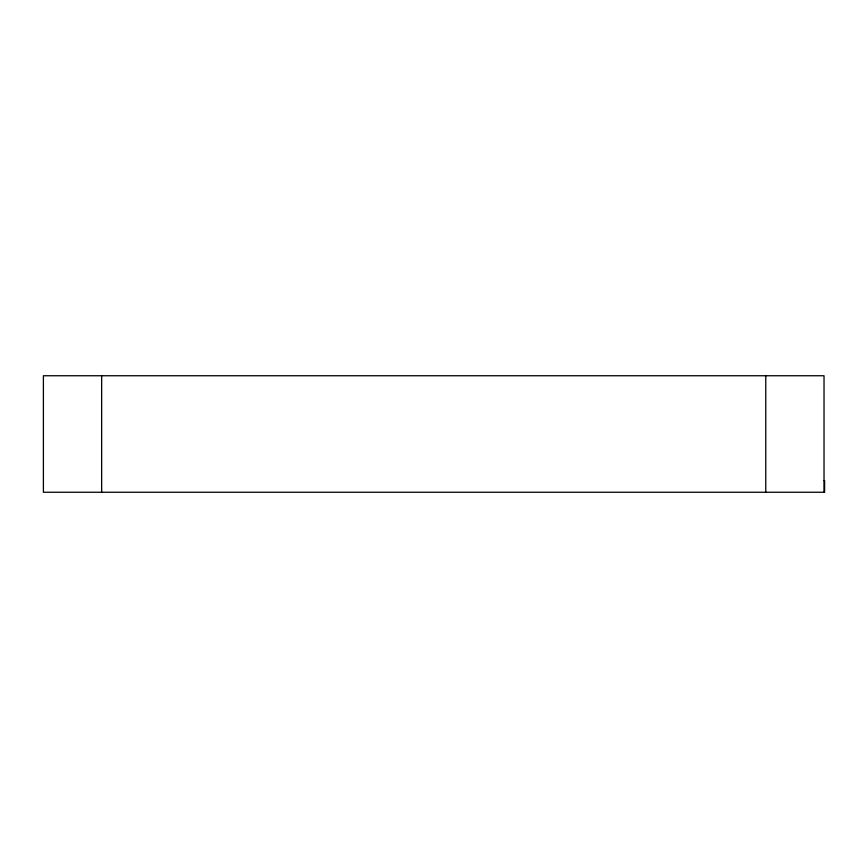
<?xml version="1.0" encoding="UTF-8"?>
<svg xmlns="http://www.w3.org/2000/svg" width="868" height="868" viewBox="0 0 868 868"><rect width="100%" height="100%" fill="white"/><g stroke="black" fill="none" stroke-linecap="round" stroke-linejoin="round"><path stroke-width="1.3" d="M824.025 480.601L824.6 480.601L824.6 492.254L43.4 492.254L43.4 375.746L824.025 375.746L824.025 492.254M765.771 375.746L765.771 492.254M101.654 375.746L101.654 492.254"/></g></svg>
